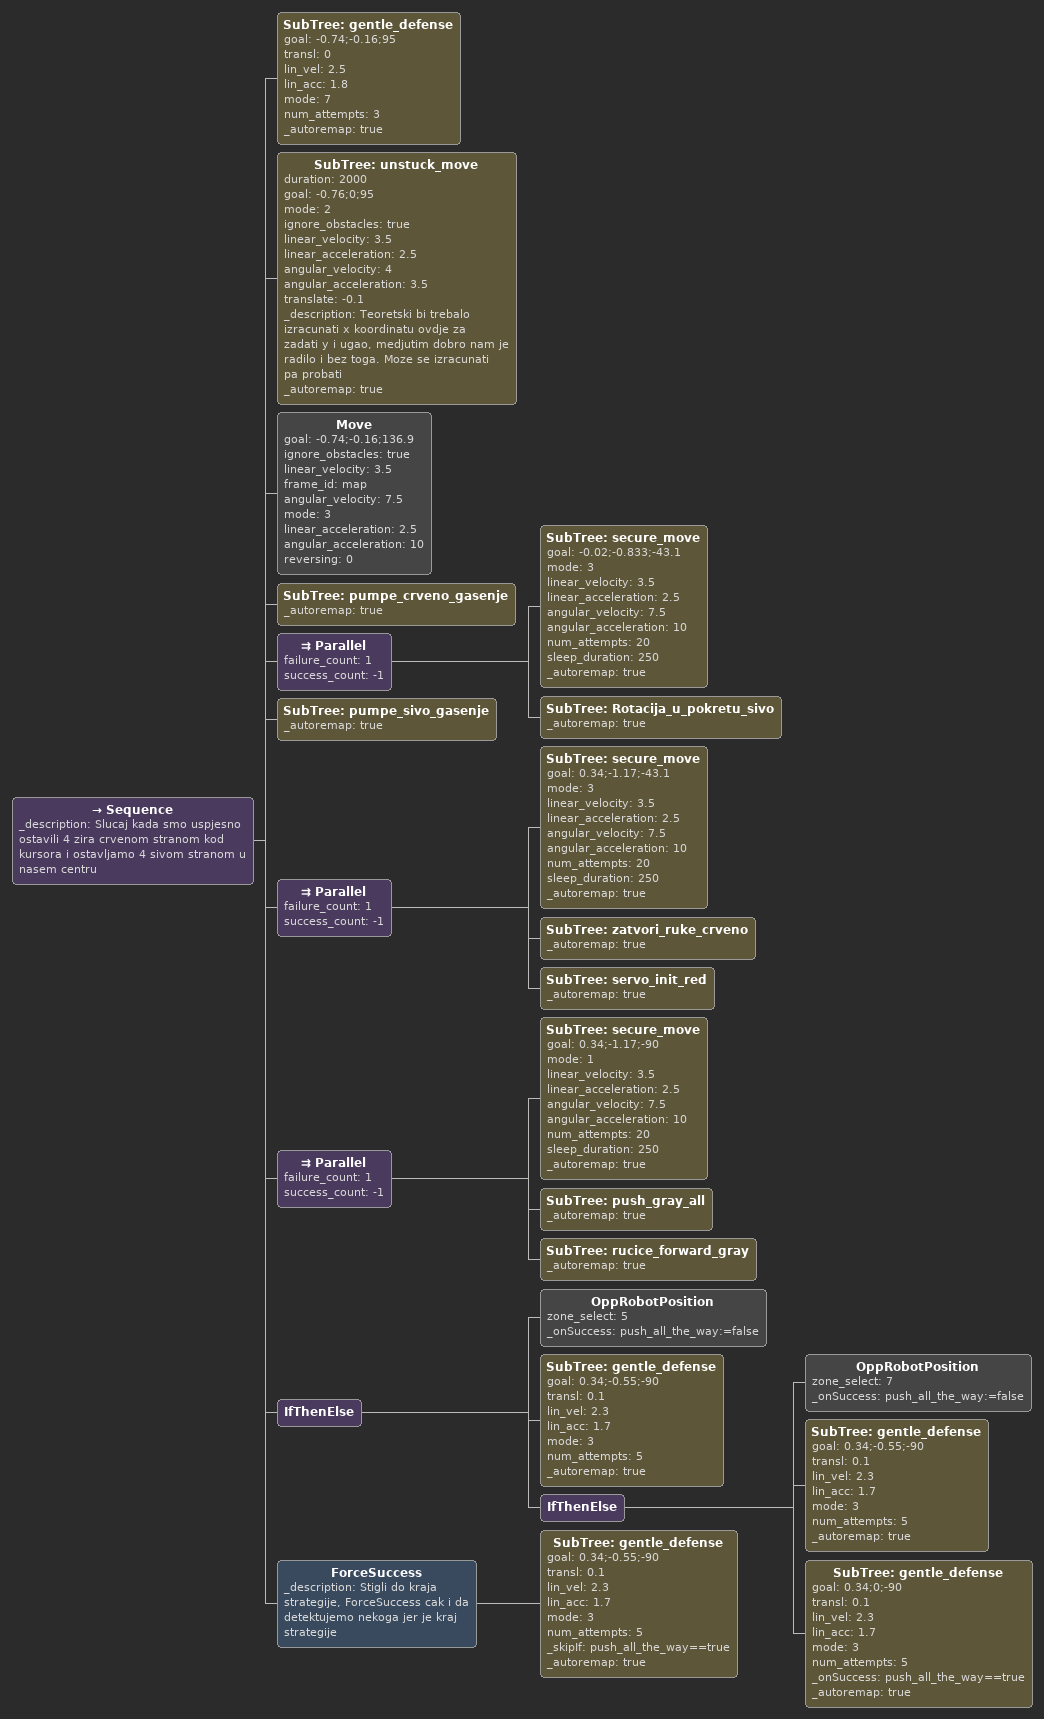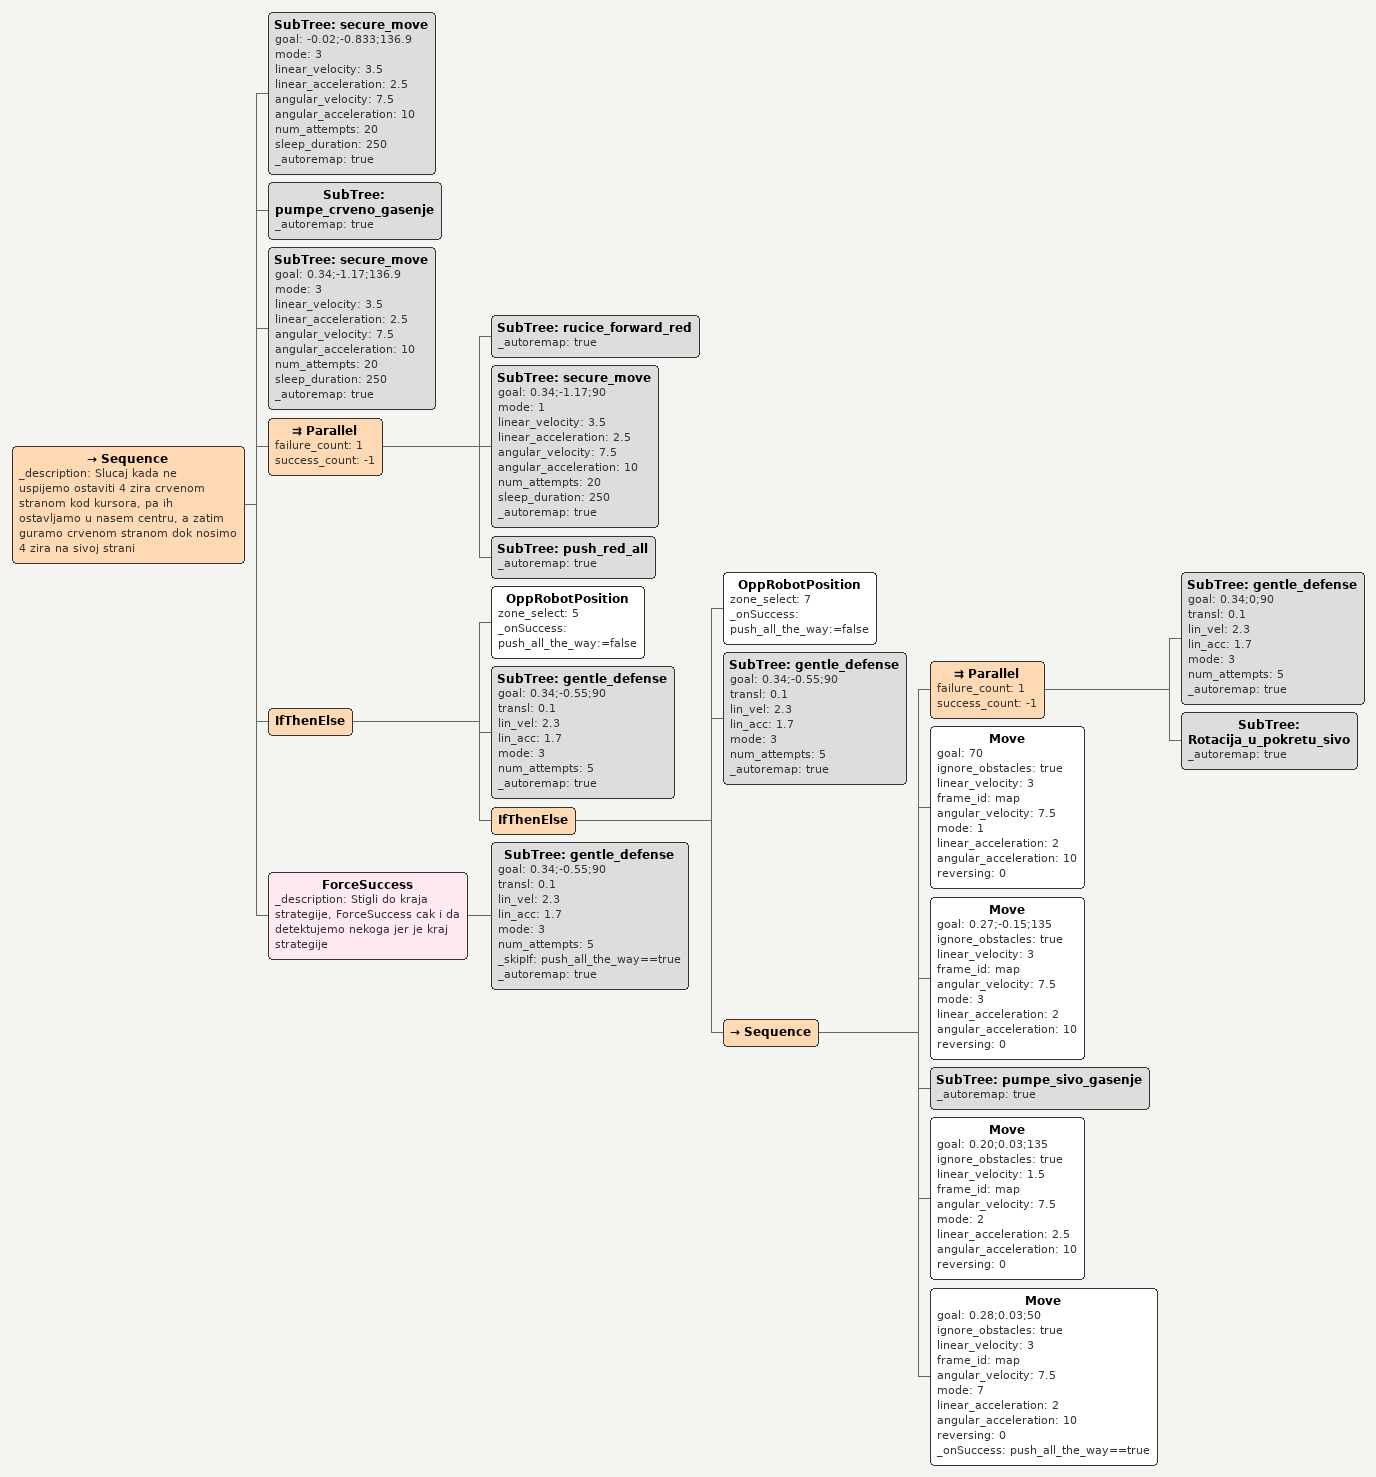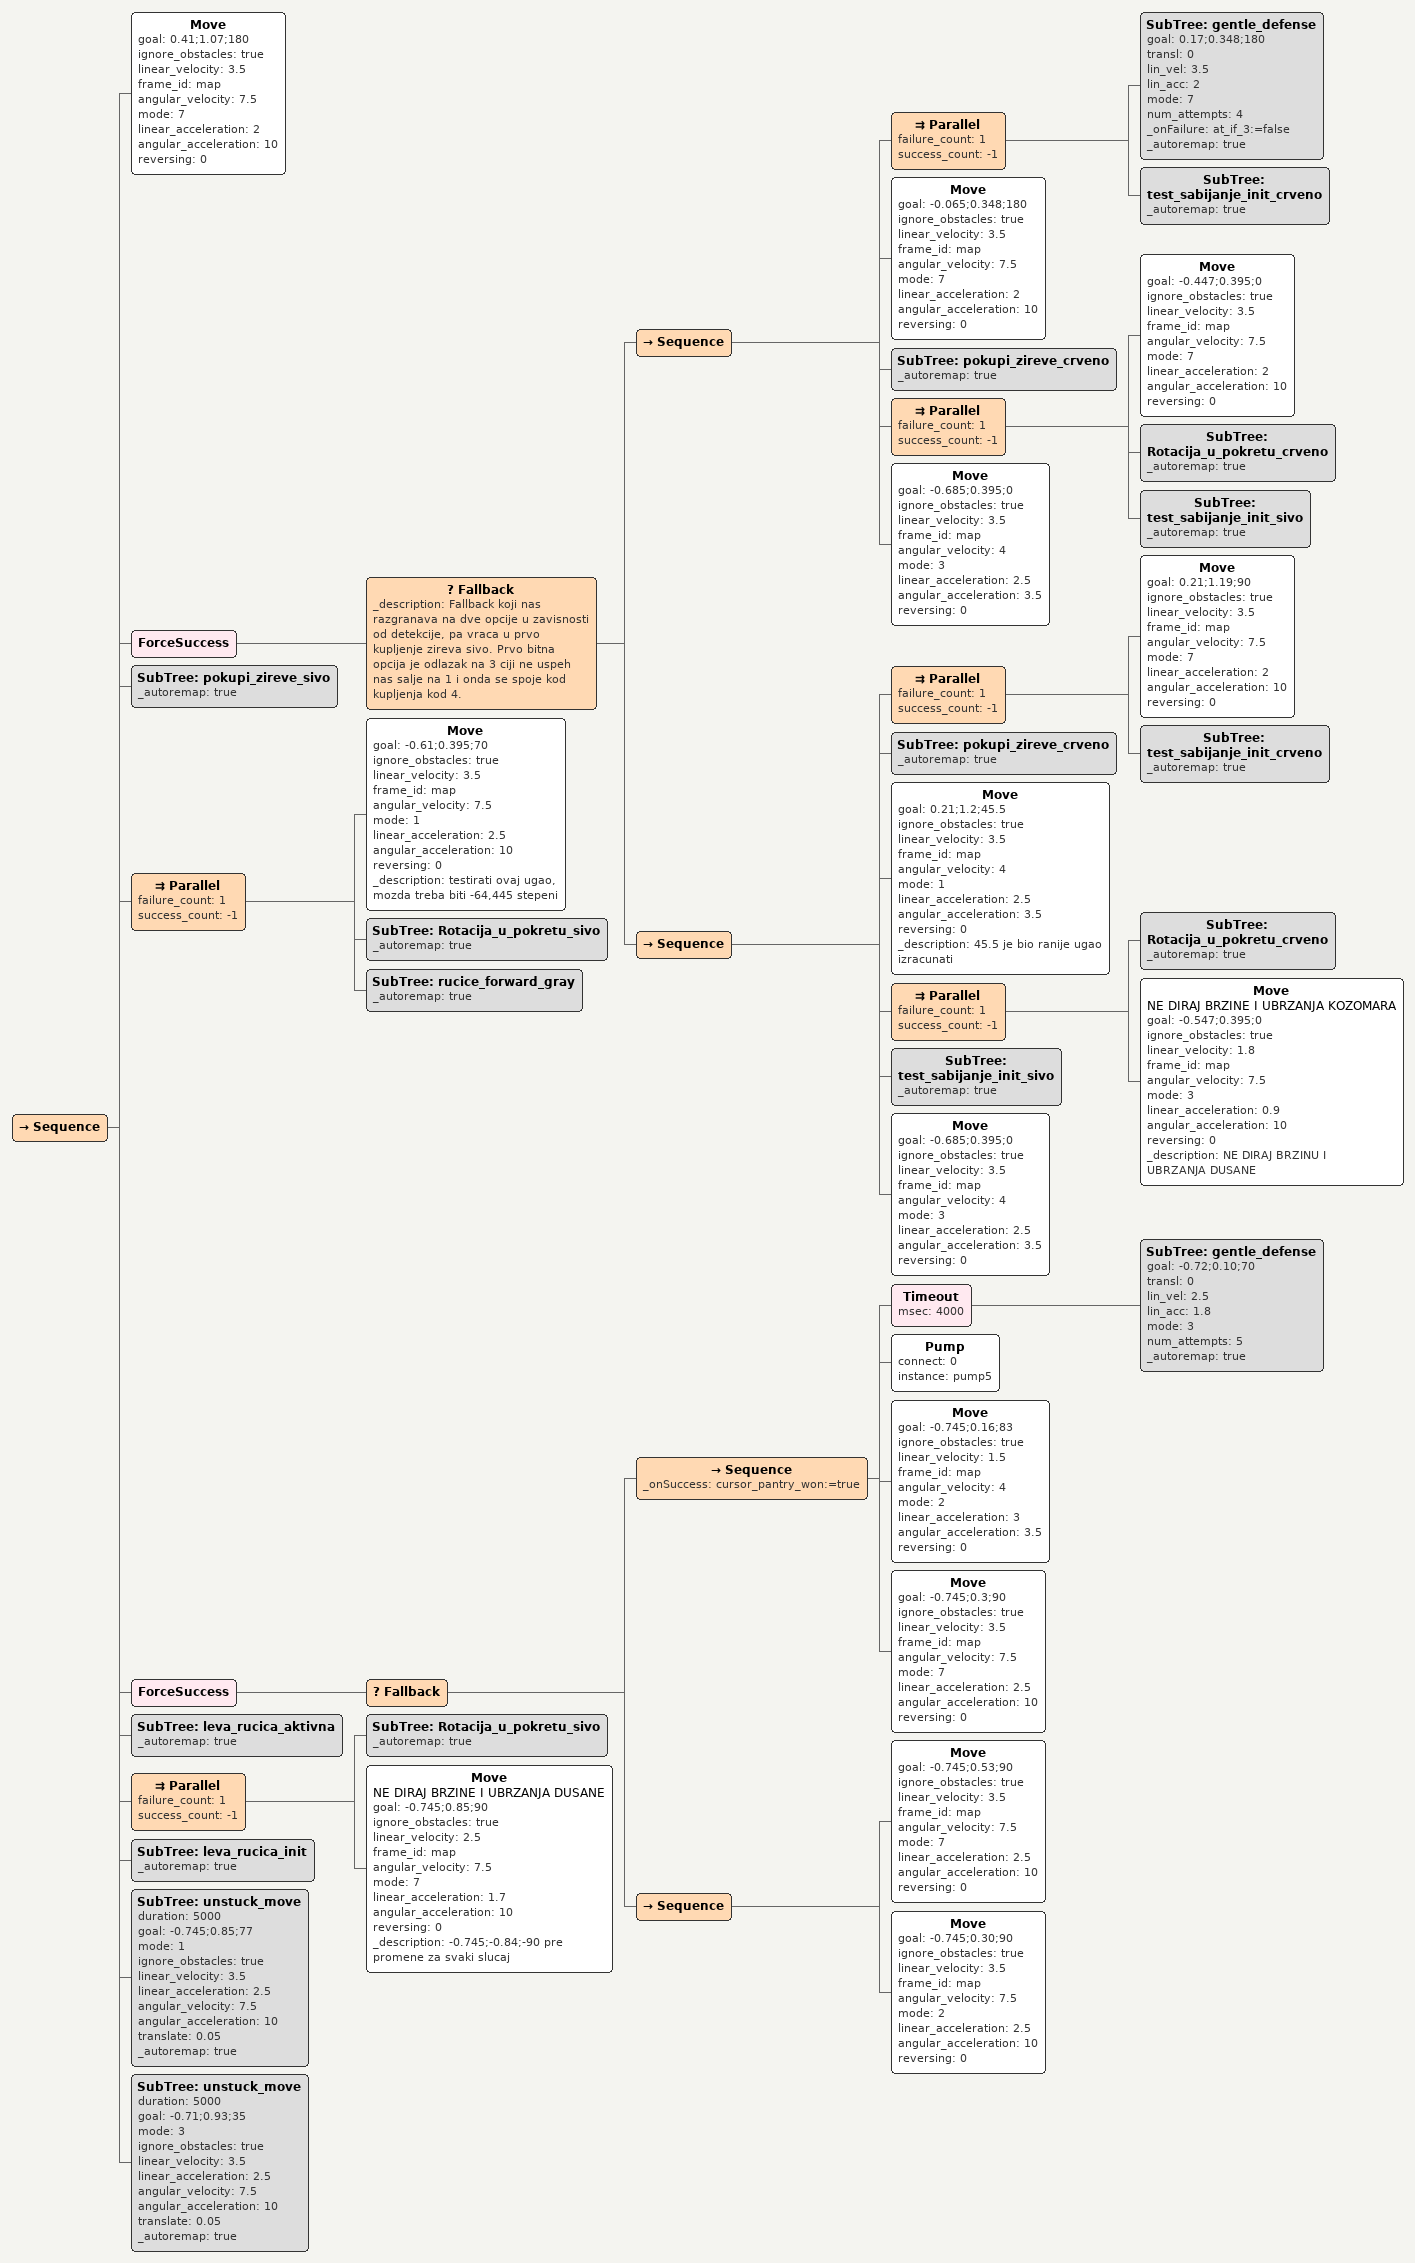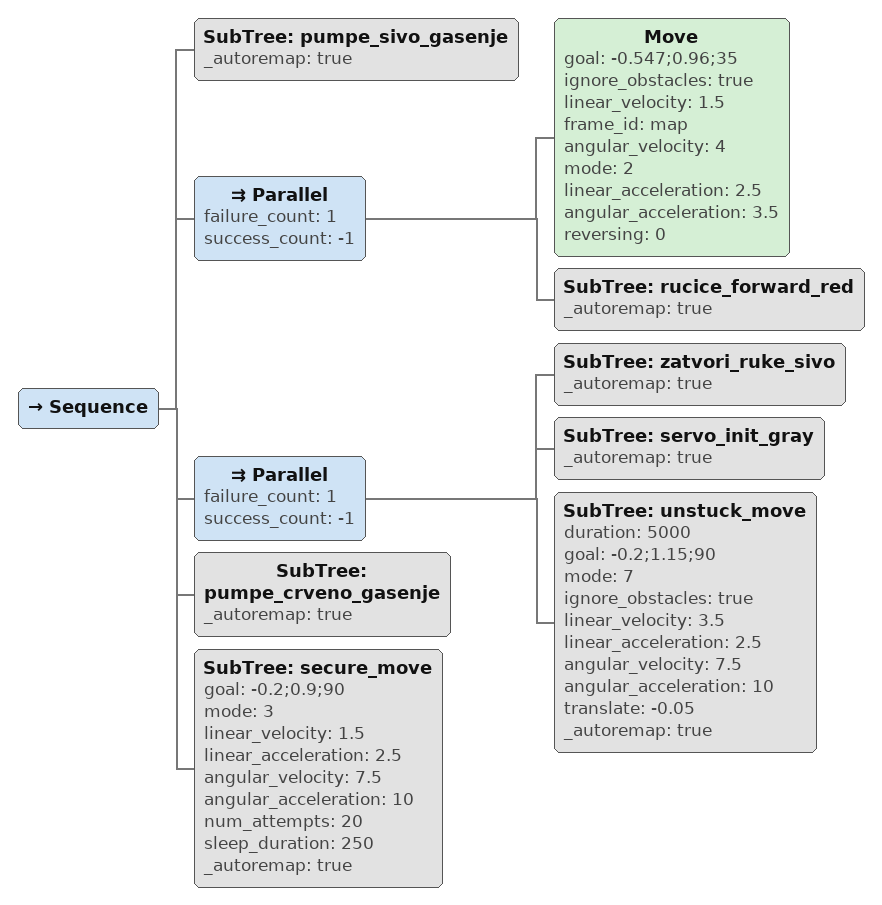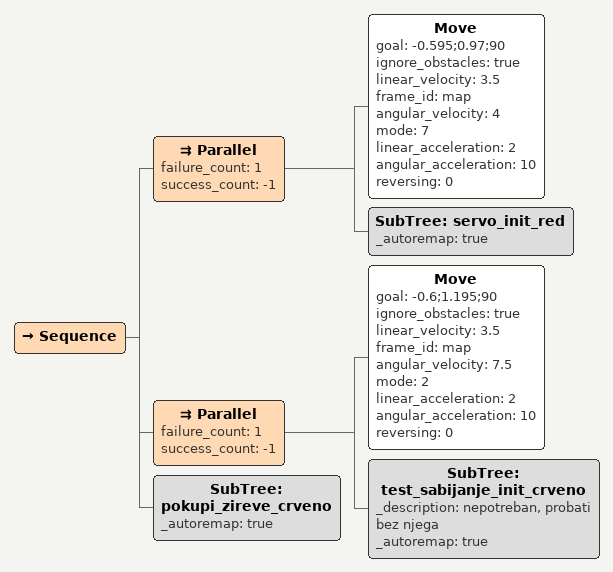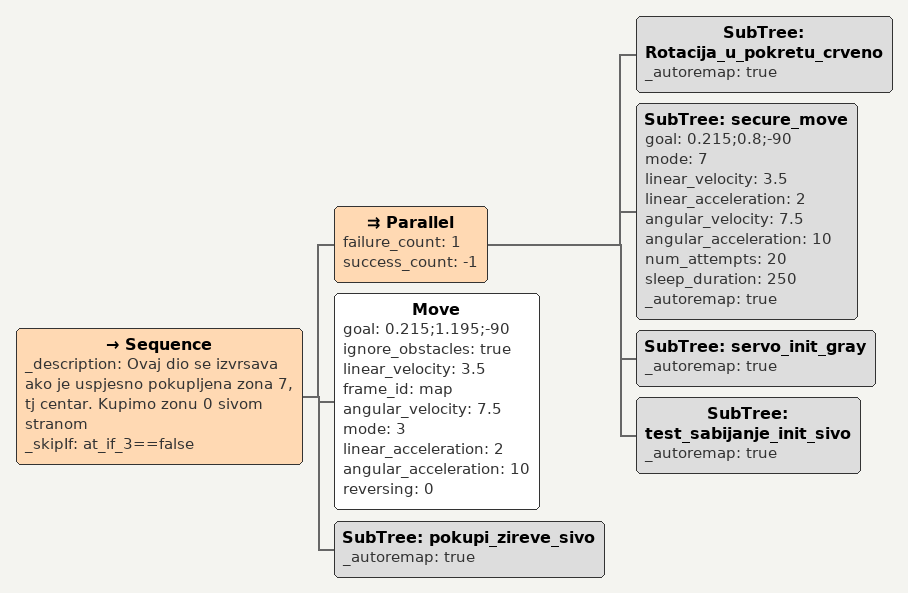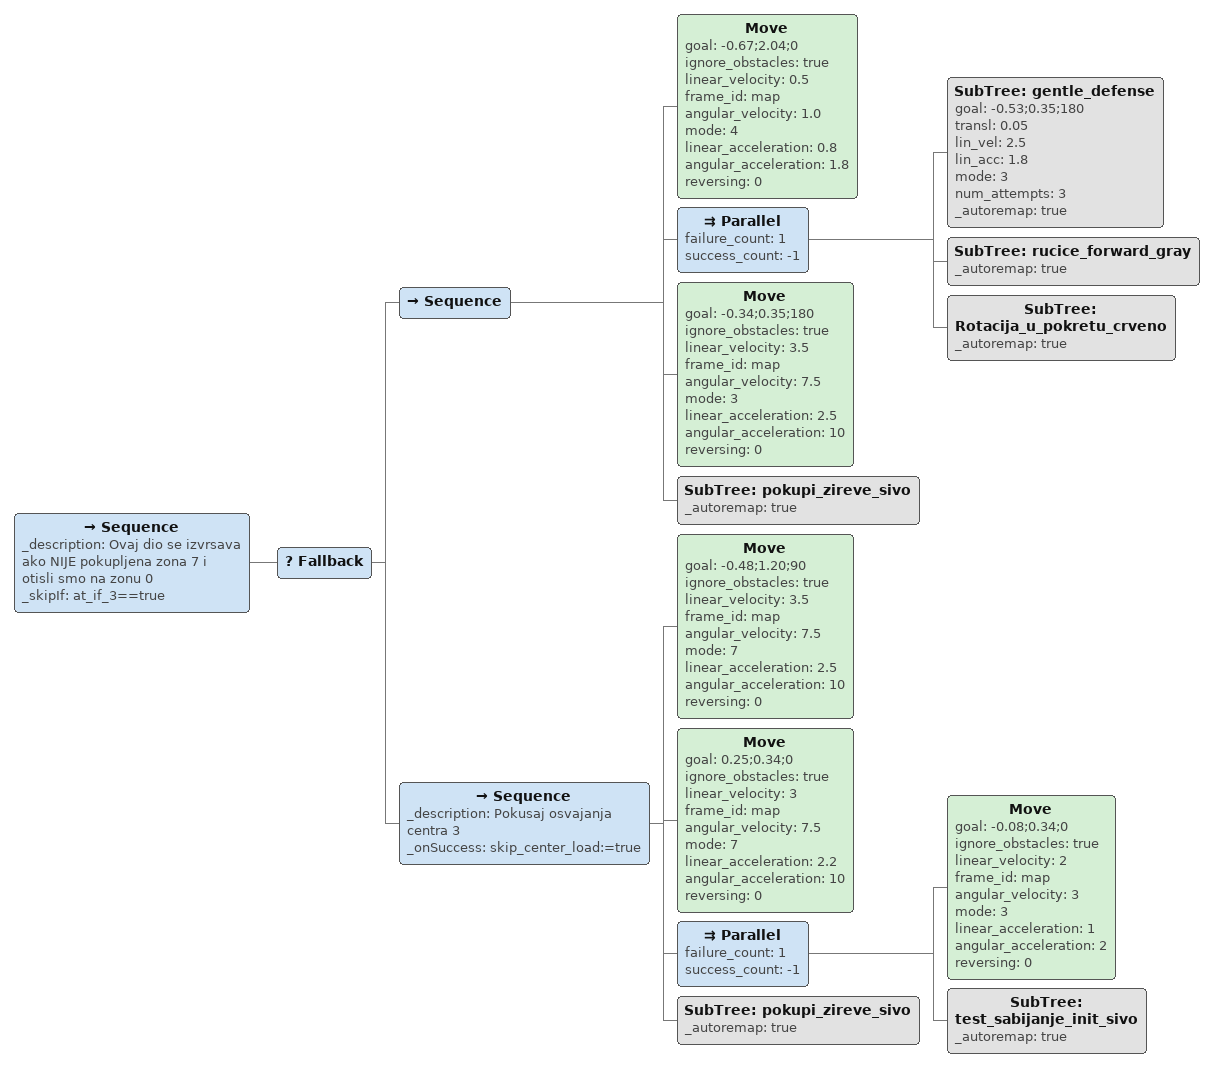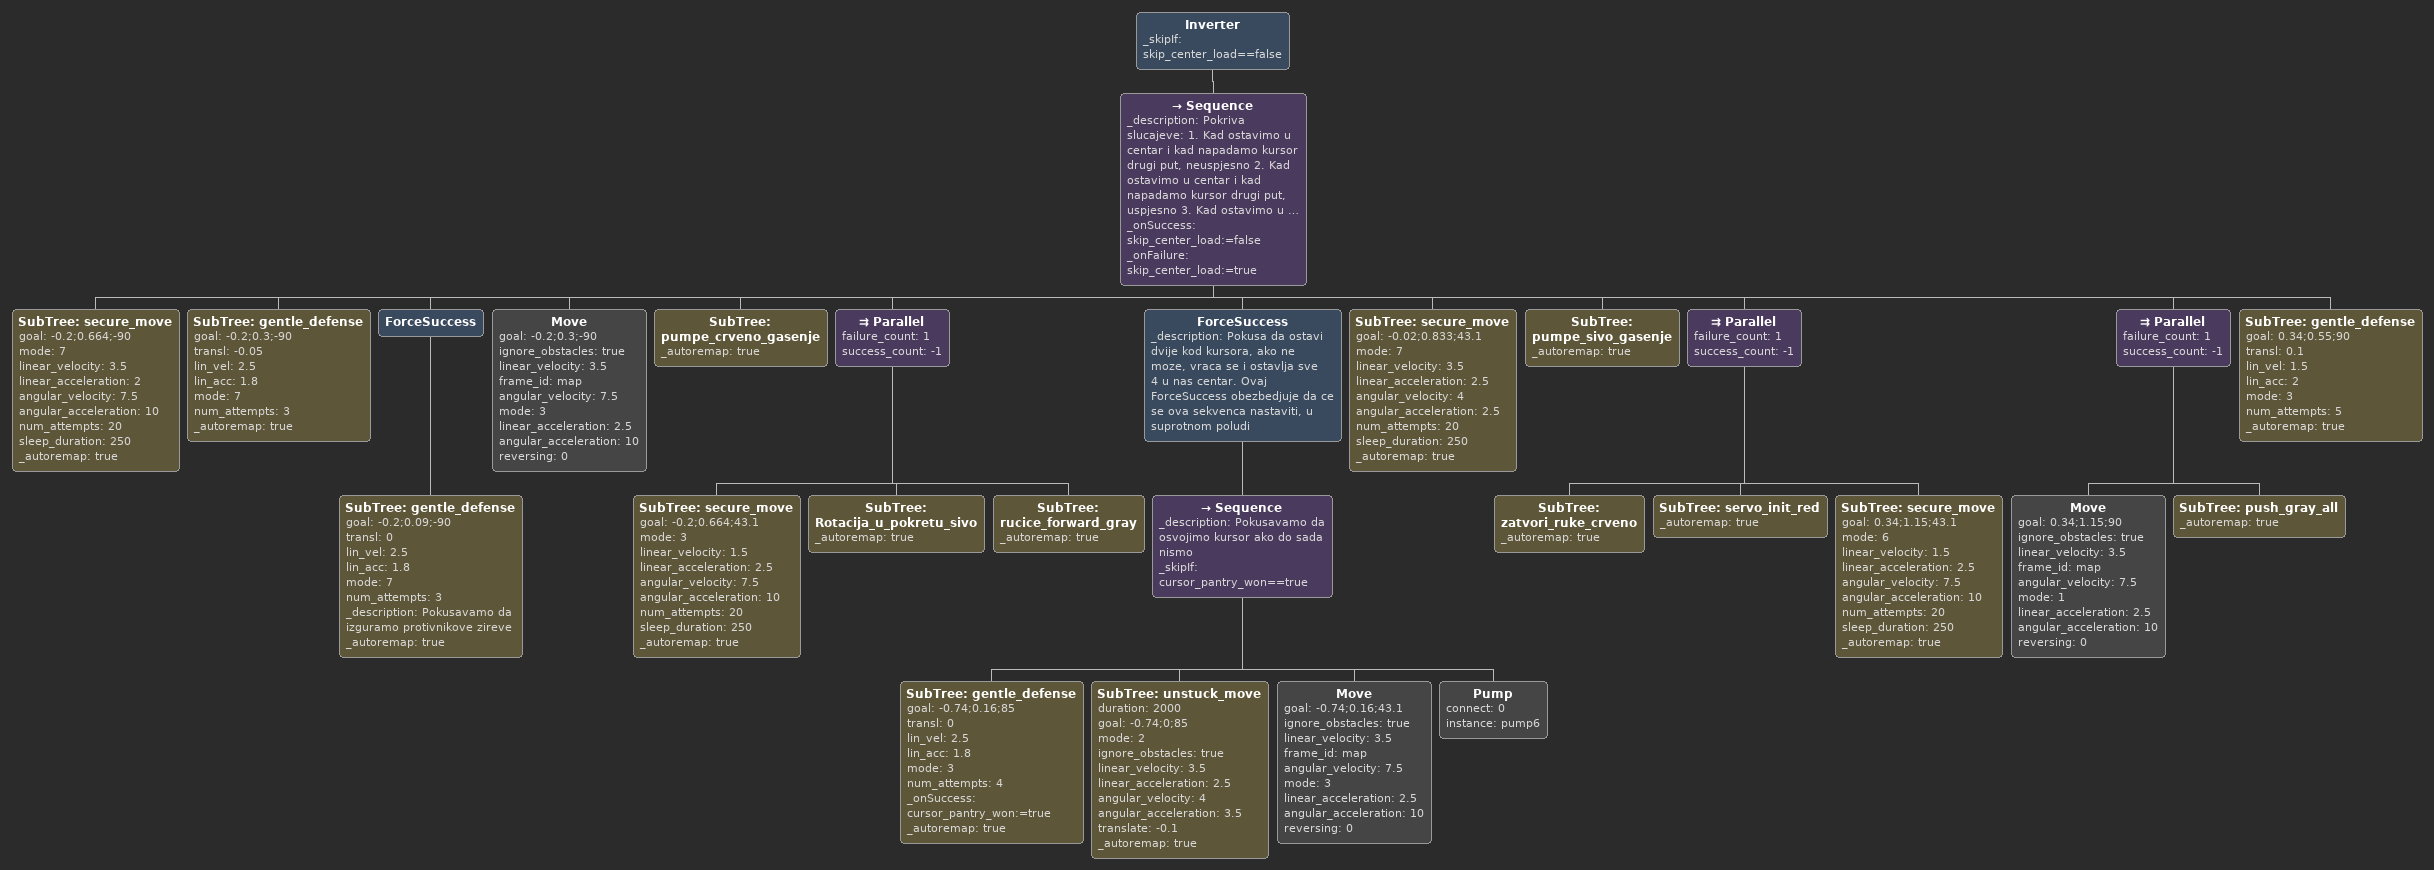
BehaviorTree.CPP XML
<Sequence _description="Slucaj kada smo uspjesno ostavili 4 zira crvenom stranom kod kursora i ostavljamo 4 sivom stranom u nasem centru">
  <SubTree ID="gentle_defense" goal="-0.74;-0.16;95" transl="0" lin_vel="2.5" lin_acc="1.8" mode="7" num_attempts="3" _autoremap="true"/>
  <SubTree ID="unstuck_move" duration="2000" goal="-0.76;0;95" mode="2" ignore_obstacles="true" linear_velocity="3.5" linear_acceleration="2.5" angular_velocity="4" angular_acceleration="3.5" translate="-0.1" _description="Teoretski bi trebalo izracunati x koordinatu ovdje za zadati y i ugao, medjutim dobro nam je radilo i bez toga. Moze se izracunati pa probati" _autoremap="true"/>
  <Move goal="-0.74;-0.16;136.9" ignore_obstacles="true" linear_velocity="3.5" frame_id="map" angular_velocity="7.5" mode="3" linear_acceleration="2.5" angular_acceleration="10" reversing="0"/>
  <SubTree ID="pumpe_crveno_gasenje" _autoremap="true"/>
  <Parallel failure_count="1" success_count="-1">
    <SubTree ID="secure_move" goal="-0.02;-0.833;-43.1" mode="3" linear_velocity="3.5" linear_acceleration="2.5" angular_velocity="7.5" angular_acceleration="10" num_attempts="20" sleep_duration="250" _autoremap="true"/>
    <SubTree ID="Rotacija_u_pokretu_sivo" _autoremap="true"/>
  </Parallel>
  <SubTree ID="pumpe_sivo_gasenje" _autoremap="true"/>
  <Parallel failure_count="1" success_count="-1">
    <SubTree ID="secure_move" goal="0.34;-1.17;-43.1" mode="3" linear_velocity="3.5" linear_acceleration="2.5" angular_velocity="7.5" angular_acceleration="10" num_attempts="20" sleep_duration="250" _autoremap="true"/>
    <SubTree ID="zatvori_ruke_crveno" _autoremap="true"/>
    <SubTree ID="servo_init_red" _autoremap="true"/>
  </Parallel>
  <Parallel failure_count="1" success_count="-1">
    <SubTree ID="secure_move" goal="0.34;-1.17;-90" mode="1" linear_velocity="3.5" linear_acceleration="2.5" angular_velocity="7.5" angular_acceleration="10" num_attempts="20" sleep_duration="250" _autoremap="true"/>
    <SubTree ID="push_gray_all" _autoremap="true"/>
    <SubTree ID="rucice_forward_gray" _autoremap="true"/>
  </Parallel>
  <IfThenElse>
    <OppRobotPosition zone_select="5" _onSuccess="push_all_the_way:=false"/>
    <SubTree ID="gentle_defense" goal="0.34;-0.55;-90" transl="0.1" lin_vel="2.3" lin_acc="1.7" mode="3" num_attempts="5" _autoremap="true"/>
    <IfThenElse>
      <OppRobotPosition zone_select="7" _onSuccess="push_all_the_way:=false"/>
      <SubTree ID="gentle_defense" goal="0.34;-0.55;-90" transl="0.1" lin_vel="2.3" lin_acc="1.7" mode="3" num_attempts="5" _autoremap="true"/>
      <SubTree ID="gentle_defense" goal="0.34;0;-90" transl="0.1" lin_vel="2.3" lin_acc="1.7" mode="3" num_attempts="5" _onSuccess="push_all_the_way==true" _autoremap="true"/>
    </IfThenElse>
  </IfThenElse>
  <ForceSuccess _description="Stigli do kraja strategije, ForceSuccess cak i da detektujemo nekoga jer je kraj strategije">
    <SubTree ID="gentle_defense" goal="0.34;-0.55;-90" transl="0.1" lin_vel="2.3" lin_acc="1.7" mode="3" num_attempts="5" _skipIf="push_all_the_way==true" _autoremap="true"/>
  </ForceSuccess>
</Sequence>

<Sequence _description="Slucaj kada ne uspijemo ostaviti 4 zira crvenom stranom kod kursora, pa ih ostavljamo u nasem centru, a zatim guramo crvenom stranom dok nosimo 4 zira na sivoj strani">
  <SubTree ID="secure_move" goal="-0.02;-0.833;136.9" mode="3" linear_velocity="3.5" linear_acceleration="2.5" angular_velocity="7.5" angular_acceleration="10" num_attempts="20" sleep_duration="250" _autoremap="true"/>
  <SubTree ID="pumpe_crveno_gasenje" _autoremap="true"/>
  <SubTree ID="secure_move" goal="0.34;-1.17;136.9" mode="3" linear_velocity="3.5" linear_acceleration="2.5" angular_velocity="7.5" angular_acceleration="10" num_attempts="20" sleep_duration="250" _autoremap="true"/>
  <Parallel failure_count="1" success_count="-1">
    <SubTree ID="rucice_forward_red" _autoremap="true"/>
    <SubTree ID="secure_move" goal="0.34;-1.17;90" mode="1" linear_velocity="3.5" linear_acceleration="2.5" angular_velocity="7.5" angular_acceleration="10" num_attempts="20" sleep_duration="250" _autoremap="true"/>
    <SubTree ID="push_red_all" _autoremap="true"/>
  </Parallel>
  <IfThenElse>
    <OppRobotPosition zone_select="5" _onSuccess="push_all_the_way:=false"/>
    <SubTree ID="gentle_defense" goal="0.34;-0.55;90" transl="0.1" lin_vel="2.3" lin_acc="1.7" mode="3" num_attempts="5" _autoremap="true"/>
    <IfThenElse>
      <OppRobotPosition zone_select="7" _onSuccess="push_all_the_way:=false"/>
      <SubTree ID="gentle_defense" goal="0.34;-0.55;90" transl="0.1" lin_vel="2.3" lin_acc="1.7" mode="3" num_attempts="5" _autoremap="true"/>
      <Sequence>
        <Parallel failure_count="1" success_count="-1">
          <SubTree ID="gentle_defense" goal="0.34;0;90" transl="0.1" lin_vel="2.3" lin_acc="1.7" mode="3" num_attempts="5" _autoremap="true"/>
          <SubTree ID="Rotacija_u_pokretu_sivo" _autoremap="true"/>
        </Parallel>
        <Move goal="70" ignore_obstacles="true" linear_velocity="3" frame_id="map" angular_velocity="7.5" mode="1" linear_acceleration="2" angular_acceleration="10" reversing="0"/>
        <Move goal="0.27;-0.15;135" ignore_obstacles="true" linear_velocity="3" frame_id="map" angular_velocity="7.5" mode="3" linear_acceleration="2" angular_acceleration="10" reversing="0"/>
        <SubTree ID="pumpe_sivo_gasenje" _autoremap="true"/>
        <Move goal="0.20;0.03;135" ignore_obstacles="true" linear_velocity="1.5" frame_id="map" angular_velocity="7.5" mode="2" linear_acceleration="2.5" angular_acceleration="10" reversing="0"/>
        <Move goal="0.28;0.03;50" ignore_obstacles="true" linear_velocity="3" frame_id="map" angular_velocity="7.5" mode="7" linear_acceleration="2" angular_acceleration="10" reversing="0" _onSuccess="push_all_the_way==true"/>
      </Sequence>
    </IfThenElse>
  </IfThenElse>
  <ForceSuccess _description="Stigli do kraja strategije, ForceSuccess cak i da detektujemo nekoga jer je kraj strategije">
    <SubTree ID="gentle_defense" goal="0.34;-0.55;90" transl="0.1" lin_vel="2.3" lin_acc="1.7" mode="3" num_attempts="5" _skipIf="push_all_the_way==true" _autoremap="true"/>
  </ForceSuccess>
</Sequence>

<Sequence>
      <Move goal="0.41;1.07;180" ignore_obstacles="true" linear_velocity="3.5" frame_id="map" angular_velocity="7.5" mode="7" linear_acceleration="2" angular_acceleration="10" reversing="0"/>
      <ForceSuccess>
        <Fallback _description="Fallback koji nas razgranava na dve opcije u zavisnosti od detekcije, pa vraca u prvo kupljenje zireva sivo. Prvo bitna opcija je odlazak na 3 ciji ne uspeh nas salje na 1 i onda se spoje kod kupljenja kod 4.">
          <Sequence>
            <Parallel failure_count="1" success_count="-1">
              <SubTree ID="gentle_defense" goal="0.17;0.348;180" transl="0" lin_vel="3.5" lin_acc="2" mode="7" num_attempts="4" _onFailure="at_if_3:=false" _autoremap="true"/>
              <SubTree ID="test_sabijanje_init_crveno" _autoremap="true"/>
            </Parallel>
            <Move goal="-0.065;0.348;180" ignore_obstacles="true" linear_velocity="3.5" frame_id="map" angular_velocity="7.5" mode="7" linear_acceleration="2" angular_acceleration="10" reversing="0"/>
            <SubTree ID="pokupi_zireve_crveno" _autoremap="true"/>
            <Parallel failure_count="1" success_count="-1">
              <Move goal="-0.447;0.395;0" ignore_obstacles="true" linear_velocity="3.5" frame_id="map" angular_velocity="7.5" mode="7" linear_acceleration="2" angular_acceleration="10" reversing="0"/>
              <SubTree ID="Rotacija_u_pokretu_crveno" _autoremap="true"/>
              <SubTree ID="test_sabijanje_init_sivo" _autoremap="true"/>
            </Parallel>
            <Move goal="-0.685;0.395;0" ignore_obstacles="true" linear_velocity="3.5" frame_id="map" angular_velocity="4" mode="3" linear_acceleration="2.5" angular_acceleration="3.5" reversing="0"/>
          </Sequence>
          <Sequence>
            <Parallel failure_count="1" success_count="-1">
              <Move goal="0.21;1.19;90" ignore_obstacles="true" linear_velocity="3.5" frame_id="map" angular_velocity="7.5" mode="7" linear_acceleration="2" angular_acceleration="10" reversing="0"/>
              <SubTree ID="test_sabijanje_init_crveno" _autoremap="true"/>
            </Parallel>
            <SubTree ID="pokupi_zireve_crveno" _autoremap="true"/>
            <Move goal="0.21;1.2;45.5" ignore_obstacles="true" linear_velocity="3.5" frame_id="map" angular_velocity="4" mode="1" linear_acceleration="2.5" angular_acceleration="3.5" reversing="0" _description="45.5 je bio ranije ugao izracunati"/>
            <Parallel failure_count="1" success_count="-1">
              <SubTree ID="Rotacija_u_pokretu_crveno" _autoremap="true"/>
              <Move name="NE DIRAJ BRZINE I UBRZANJA KOZOMARA" goal="-0.547;0.395;0" ignore_obstacles="true" linear_velocity="1.8" frame_id="map" angular_velocity="7.5" mode="3" linear_acceleration="0.9" angular_acceleration="10" reversing="0" _description="NE DIRAJ BRZINU I UBRZANJA DUSANE
"/>
            </Parallel>
            <SubTree ID="test_sabijanje_init_sivo" _autoremap="true"/>
            <Move goal="-0.685;0.395;0" ignore_obstacles="true" linear_velocity="3.5" frame_id="map" angular_velocity="4" mode="3" linear_acceleration="2.5" angular_acceleration="3.5" reversing="0"/>
          </Sequence>
        </Fallback>
      </ForceSuccess>
      <SubTree ID="pokupi_zireve_sivo" _autoremap="true"/>
      <Parallel failure_count="1" success_count="-1">
        <Move goal="-0.61;0.395;70" ignore_obstacles="true" linear_velocity="3.5" frame_id="map" angular_velocity="7.5" mode="1" linear_acceleration="2.5" angular_acceleration="10" reversing="0" _description="testirati ovaj ugao, mozda treba biti -64,445 stepeni"/>
        <SubTree ID="Rotacija_u_pokretu_sivo" _autoremap="true"/>
        <SubTree ID="rucice_forward_gray" _autoremap="true"/>
      </Parallel>
      <ForceSuccess>
        <Fallback>
          <Sequence _onSuccess="cursor_pantry_won:=true">
            <Timeout msec="4000">
              <SubTree ID="gentle_defense" goal="-0.72;0.10;70" transl="0" lin_vel="2.5" lin_acc="1.8" mode="3" num_attempts="5" _autoremap="true"/>
            </Timeout>
            <Pump connect="0" instance="pump5"/>
            <Move goal="-0.745;0.16;83" ignore_obstacles="true" linear_velocity="1.5" frame_id="map" angular_velocity="4" mode="2" linear_acceleration="3" angular_acceleration="3.5" reversing="0"/>
            <Move goal="-0.745;0.3;90" ignore_obstacles="true" linear_velocity="3.5" frame_id="map" angular_velocity="7.5" mode="7" linear_acceleration="2.5" angular_acceleration="10" reversing="0"/>
          </Sequence>
          <Sequence>
            <Move goal="-0.745;0.53;90" ignore_obstacles="true" linear_velocity="3.5" frame_id="map" angular_velocity="7.5" mode="7" linear_acceleration="2.5" angular_acceleration="10" reversing="0"/>
            <Move goal="-0.745;0.30;90" ignore_obstacles="true" linear_velocity="3.5" frame_id="map" angular_velocity="7.5" mode="2" linear_acceleration="2.5" angular_acceleration="10" reversing="0"/>
          </Sequence>
        </Fallback>
      </ForceSuccess>
      <SubTree ID="leva_rucica_aktivna" _autoremap="true"/>
      <Parallel failure_count="1" success_count="-1">
        <SubTree ID="Rotacija_u_pokretu_sivo" _autoremap="true"/>
        <Move name="NE DIRAJ BRZINE I UBRZANJA DUSANE" goal="-0.745;0.85;90" ignore_obstacles="true" linear_velocity="2.5" frame_id="map" angular_velocity="7.5" mode="7" linear_acceleration="1.7" angular_acceleration="10" reversing="0" _description="-0.745;-0.84;-90 pre promene za svaki slucaj"/>
      </Parallel>
      <SubTree ID="leva_rucica_init" _autoremap="true"/>
      <SubTree ID="unstuck_move" duration="5000" goal="-0.745;0.85;77" mode="1" ignore_obstacles="true" linear_velocity="3.5" linear_acceleration="2.5" angular_velocity="7.5" angular_acceleration="10" translate="0.05" _autoremap="true"/>
      <SubTree ID="unstuck_move" duration="5000" goal="-0.71;0.93;35" mode="3" ignore_obstacles="true" linear_velocity="3.5" linear_acceleration="2.5" angular_velocity="7.5" angular_acceleration="10" translate="0.05" _autoremap="true"/>
    </Sequence>

<Sequence>
  <SubTree ID="pumpe_sivo_gasenje" _autoremap="true"/>
  <Parallel failure_count="1" success_count="-1">
    <Move goal="-0.547;0.96;35" ignore_obstacles="true" linear_velocity="1.5" frame_id="map" angular_velocity="4" mode="2" linear_acceleration="2.5" angular_acceleration="3.5" reversing="0"/>
    <SubTree ID="rucice_forward_red" _autoremap="true"/>
  </Parallel>
  <Parallel failure_count="1" success_count="-1">
    <SubTree ID="zatvori_ruke_sivo" _autoremap="true"/>
    <SubTree ID="servo_init_gray" _autoremap="true"/>
    <SubTree ID="unstuck_move" duration="5000" goal="-0.2;1.15;90" mode="7" ignore_obstacles="true" linear_velocity="3.5" linear_acceleration="2.5" angular_velocity="7.5" angular_acceleration="10" translate="-0.05" _autoremap="true"/>
  </Parallel>
  <SubTree ID="pumpe_crveno_gasenje" _autoremap="true"/>
  <SubTree ID="secure_move" goal="-0.2;0.9;90" mode="3" linear_velocity="1.5" linear_acceleration="2.5" angular_velocity="7.5" angular_acceleration="10" num_attempts="20" sleep_duration="250" _autoremap="true"/>
</Sequence>

<Sequence>
  <Parallel failure_count="1" success_count="-1">
    <Move goal="-0.595;0.97;90" ignore_obstacles="true" linear_velocity="3.5" frame_id="map" angular_velocity="4" mode="7" linear_acceleration="2" angular_acceleration="10" reversing="0"/>
    <SubTree ID="servo_init_red" _autoremap="true"/>
  </Parallel>
  <Parallel failure_count="1" success_count="-1">
    <Move goal="-0.6;1.195;90" ignore_obstacles="true" linear_velocity="3.5" frame_id="map" angular_velocity="7.5" mode="2" linear_acceleration="2" angular_acceleration="10" reversing="0"/>
    <SubTree ID="test_sabijanje_init_crveno" _description="nepotreban, probati bez njega" _autoremap="true"/>
  </Parallel>
  <SubTree ID="pokupi_zireve_crveno" _autoremap="true"/>
</Sequence>

<Sequence _description="Ovaj dio se izvrsava ako je uspjesno pokupljena zona 7, tj centar. Kupimo zonu 0 sivom stranom" _skipIf="at_if_3==false">
  <Parallel failure_count="1" success_count="-1">
    <SubTree ID="Rotacija_u_pokretu_crveno" _autoremap="true"/>
    <SubTree ID="secure_move" goal="0.215;0.8;-90" mode="7" linear_velocity="3.5" linear_acceleration="2" angular_velocity="7.5" angular_acceleration="10" num_attempts="20" sleep_duration="250" _autoremap="true"/>
    <SubTree ID="servo_init_gray" _autoremap="true"/>
    <SubTree ID="test_sabijanje_init_sivo" _autoremap="true"/>
  </Parallel>
  <Move goal="0.215;1.195;-90" ignore_obstacles="true" linear_velocity="3.5" frame_id="map" angular_velocity="7.5" mode="3" linear_acceleration="2" angular_acceleration="10" reversing="0"/>
  <SubTree ID="pokupi_zireve_sivo" _autoremap="true"/>
</Sequence>

<Sequence _description="Ovaj dio se izvrsava ako NIJE pokupljena zona 7 i otisli smo na zonu 0
" _skipIf="at_if_3==true">
        <Fallback>
          <Sequence>
            <Move goal="-0.67;2.04;0" ignore_obstacles="true" linear_velocity="0.5" frame_id="map" angular_velocity="1.0" mode="4" linear_acceleration="0.8" angular_acceleration="1.8" reversing="0"/>
            <Parallel failure_count="1" success_count="-1">
              <SubTree ID="gentle_defense" goal="-0.53;0.35;180" transl="0.05" lin_vel="2.5" lin_acc="1.8" mode="3" num_attempts="3" _autoremap="true"/>
              <SubTree ID="rucice_forward_gray" _autoremap="true"/>
              <SubTree ID="Rotacija_u_pokretu_crveno" _autoremap="true"/>
            </Parallel>
            <Move goal="-0.34;0.35;180" ignore_obstacles="true" linear_velocity="3.5" frame_id="map" angular_velocity="7.5" mode="3" linear_acceleration="2.5" angular_acceleration="10" reversing="0"/>
            <SubTree ID="pokupi_zireve_sivo" _autoremap="true"/>
          </Sequence>
          <Sequence _description="Pokusaj osvajanja centra 3" _onSuccess="skip_center_load:=true">
            <Move goal="-0.48;1.20;90" ignore_obstacles="true" linear_velocity="3.5" frame_id="map" angular_velocity="7.5" mode="7" linear_acceleration="2.5" angular_acceleration="10" reversing="0"/>
            <Move goal="0.25;0.34;0" ignore_obstacles="true" linear_velocity="3" frame_id="map" angular_velocity="7.5" mode="7" linear_acceleration="2.2" angular_acceleration="10" reversing="0"/>
            <Parallel failure_count="1" success_count="-1">
              <Move goal="-0.08;0.34;0" ignore_obstacles="true" linear_velocity="2" frame_id="map" angular_velocity="3" mode="3" linear_acceleration="1" angular_acceleration="2" reversing="0"/>
              <SubTree ID="test_sabijanje_init_sivo" _autoremap="true"/>
            </Parallel>
            <SubTree ID="pokupi_zireve_sivo" _autoremap="true"/>
          </Sequence>
        </Fallback>
      </Sequence>

<Inverter _skipIf="skip_center_load==false">
            <Sequence _description="Pokriva slucajeve:
1. Kad ostavimo u centar i kad napadamo kursor drugi put, neuspjesno
2. Kad ostavimo u centar i kad napadamo kursor drugi put, uspjesno
3. Kad ostavimo u centar i kad smo osvojili kursor prvi put
** Preko gentle_defence se prebacujemo na slucajeve kad nismo ostavili u centar" _onSuccess="skip_center_load:=false" _onFailure="skip_center_load:=true">
              <SubTree ID="secure_move" goal="-0.2;0.664;-90" mode="7" linear_velocity="3.5" linear_acceleration="2" angular_velocity="7.5" angular_acceleration="10" num_attempts="20" sleep_duration="250" _autoremap="true"/>
              <SubTree ID="gentle_defense" goal="-0.2;0.3;-90" transl="-0.05" lin_vel="2.5" lin_acc="1.8" mode="7" num_attempts="3" _autoremap="true"/>
              <ForceSuccess>
                <SubTree ID="gentle_defense" goal="-0.2;0.09;-90" transl="0" lin_vel="2.5" lin_acc="1.8" mode="7" num_attempts="3" _description="Pokusavamo da izguramo protivnikove zireve" _autoremap="true"/>
              </ForceSuccess>
              <Move goal="-0.2;0.3;-90" ignore_obstacles="true" linear_velocity="3.5" frame_id="map" angular_velocity="7.5" mode="3" linear_acceleration="2.5" angular_acceleration="10" reversing="0"/>
              <SubTree ID="pumpe_crveno_gasenje" _autoremap="true"/>
              <Parallel failure_count="1" success_count="-1">
                <SubTree ID="secure_move" goal="-0.2;0.664;43.1" mode="3" linear_velocity="1.5" linear_acceleration="2.5" angular_velocity="7.5" angular_acceleration="10" num_attempts="20" sleep_duration="250" _autoremap="true"/>
                <SubTree ID="Rotacija_u_pokretu_sivo" _autoremap="true"/>
                <SubTree ID="rucice_forward_gray" _autoremap="true"/>
              </Parallel>
              <ForceSuccess _description="Pokusa da ostavi dvije kod kursora, ako ne moze, vraca se i ostavlja sve 4 u nas centar. Ovaj ForceSuccess obezbedjuje da ce se ova sekvenca nastaviti, u suprotnom poludi">
                <Sequence _description="Pokusavamo da osvojimo kursor ako do sada nismo" _skipIf="cursor_pantry_won==true">
                  <SubTree ID="gentle_defense" goal="-0.74;0.16;85" transl="0" lin_vel="2.5" lin_acc="1.8" mode="3" num_attempts="4" _onSuccess="cursor_pantry_won:=true" _autoremap="true"/>
                  <SubTree ID="unstuck_move" duration="2000" goal="-0.74;0;85" mode="2" ignore_obstacles="true" linear_velocity="3.5" linear_acceleration="2.5" angular_velocity="4" angular_acceleration="3.5" translate="-0.1" _autoremap="true"/>
                  <Move goal="-0.74;0.16;43.1" ignore_obstacles="true" linear_velocity="3.5" frame_id="map" angular_velocity="7.5" mode="3" linear_acceleration="2.5" angular_acceleration="10" reversing="0"/>
                  <Pump connect="0" instance="pump6"/>
                </Sequence>
              </ForceSuccess>
              <SubTree ID="secure_move" goal="-0.02;0.833;43.1" mode="7" linear_velocity="3.5" linear_acceleration="2.5" angular_velocity="4" angular_acceleration="2.5" num_attempts="20" sleep_duration="250" _autoremap="true"/>
              <SubTree ID="pumpe_sivo_gasenje" _autoremap="true"/>
              <Parallel failure_count="1" success_count="-1">
                <SubTree ID="zatvori_ruke_crveno" _autoremap="true"/>
                <SubTree ID="servo_init_red" _autoremap="true"/>
                <SubTree ID="secure_move" goal="0.34;1.15;43.1" mode="6" linear_velocity="1.5" linear_acceleration="2.5" angular_velocity="7.5" angular_acceleration="10" num_attempts="20" sleep_duration="250" _autoremap="true"/>
              </Parallel>
              <Parallel failure_count="1" success_count="-1">
                <Move goal="0.34;1.15;90" ignore_obstacles="true" linear_velocity="3.5" frame_id="map" angular_velocity="7.5" mode="1" linear_acceleration="2.5" angular_acceleration="10" reversing="0"/>
                <SubTree ID="push_gray_all" _autoremap="true"/>
              </Parallel>
              <SubTree ID="gentle_defense" goal="0.34;0.55;90" transl="0.1" lin_vel="1.5" lin_acc="2" mode="3" num_attempts="5" _autoremap="true"/>
            </Sequence>
          </Inverter>
